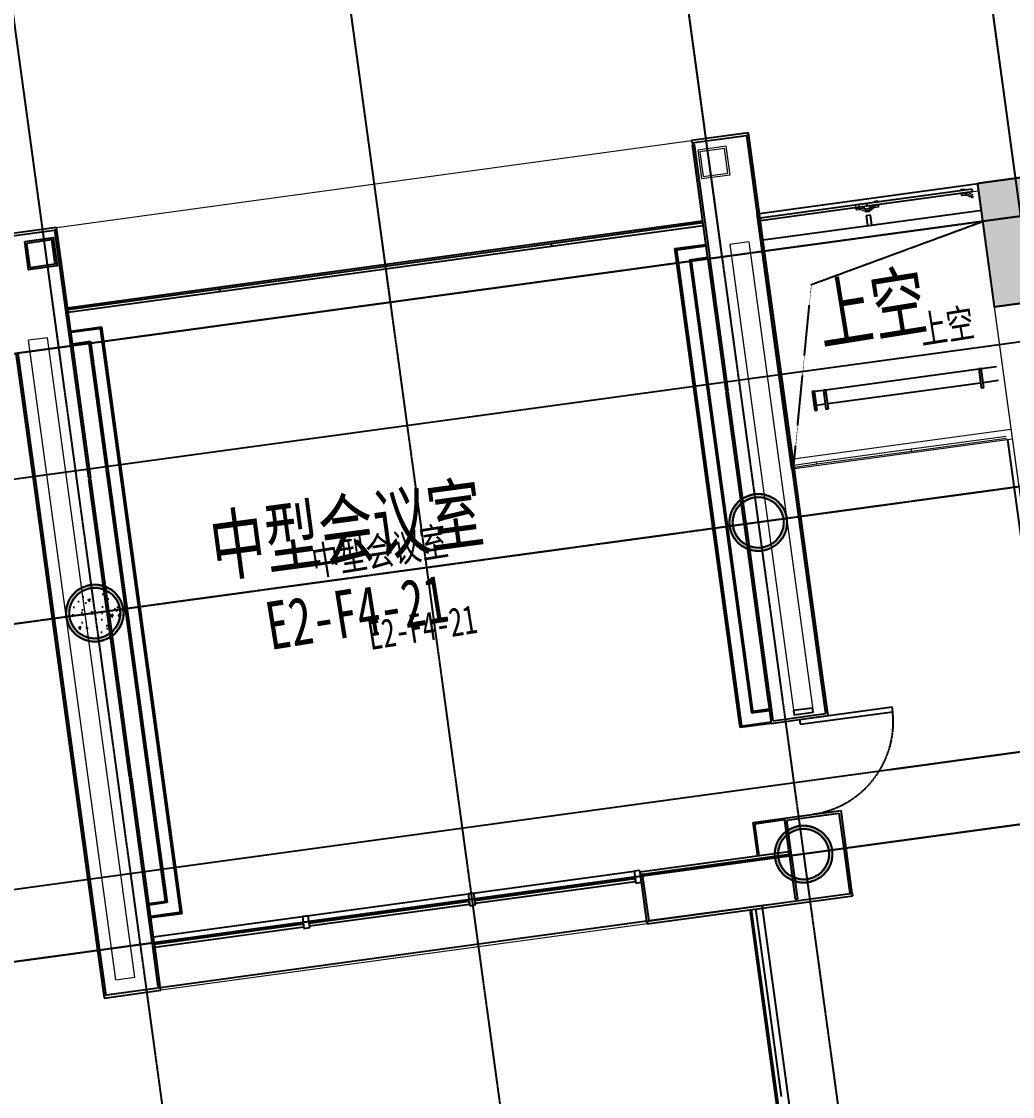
# Model space of a CAD drawing. Header units: millimetres. Extents: x 11669738 to 11859441, y -6222081 to -6069093.
# Drawn here: x 11690606 to 11700966, y -6101594 to -6090354 of the extents above; entities that cross this region are included whole.
import ezdxf

# ---------------------------------------------------------------- set-up
doc = ezdxf.new("R2010")
doc.units = ezdxf.units.MM
for name, pattern in [('DASH', [0.35, 0.25, -0.1]), ('E-COLS-F4$0$HIDDEN', [0.375, 0.25, -0.125]), ('E-RG-1F$0$$0$DOTE', [2.42, 2, -0.2, 0.02, -0.2]), ('XRE2$0$HIDDEN', [0.375, 0.25, -0.125])]:
    doc.linetypes.add(name, pattern=pattern)
for name, color, linetype in [('A—墙体', 7, 'Continuous'), ('A—楼梯、电梯、栏杆', 50, 'Continuous'), ('A—轴线、尺寸', 1, 'Continuous'), ('A—门窗', 135, 'Continuous'), ('E-COLS-F4$0$0S-COLS-HATCH', 8, 'Continuous'), ('E-COLS-F4$0$0S-COLS-I', 90, 'E-COLS-F4$0$HIDDEN'), ('E2-RI-4F$0$0S-SLAB-HOLE', 210, 'Continuous'), ('E2-RI-4F$0$J-结构看线', 153, 'Continuous'), ('I—平面—文字', 40, 'Continuous'), ('I—平面—文字（放大1：100）', 40, 'XRE2$0$HIDDEN'), ('I—平面—装饰面层线', 192, 'Continuous'), ('I—平面—门', 22, 'Continuous'), ('XRE2$0$0S-COLS-HATCH-A', 8, 'Continuous'), ('轴线100', 1, 'Continuous')]:
    doc.layers.add(name, color=color, linetype=linetype)
for name, color, linetype, lineweight in [('E2-RI-4F$0$A-FLOR-HRAL', 1, 'Continuous', 5), ('E2-RI-4F$0$A-FLOR-OTLN', 6, 'Continuous', 5), ('E2-RI-4F$0$A-GLAZ', 6, 'Continuous', 5), ('E2-RI-4F$0$A-WALL', 7, 'Continuous', 5), ('E2-RV-4F$0$A-WALL', 7, 'Continuous', 5)]:
    doc.layers.add(name, color=color, linetype=linetype, lineweight=lineweight)
doc.styles.add('XD2008', font='simhei.ttf', dxfattribs={"width": 0.85})

# ---------------------------------------------------------------- blocks, each defined once
blk = doc.blocks.new('E-COLS-F4')
at = {"layer": 'E-COLS-F4$0$0S-COLS-HATCH'}
blk.add_hatch(color=18, dxfattribs=at).paths.add_polyline_path([(11700599, -6092049), (11700775, -6093337), (11701568, -6093229), (11701392, -6091941)])
h = blk.add_hatch(color=18, dxfattribs=at)
edge = h.paths.add_edge_path(flags=16)
edge.add_arc((11698308, -6095592), 265, 0, 360)
edge = h.paths.add_edge_path()
edge.add_arc((11698308, -6095592), 300, 0, 360)
h = blk.add_hatch(color=18, dxfattribs=at)
edge = h.paths.add_edge_path(flags=16)
edge.add_arc((11691372, -6096540), 265, 0, 360)
edge = h.paths.add_edge_path()
edge.add_arc((11691372, -6096540), 300, 0, 360)
h = blk.add_hatch(color=18, dxfattribs=at)
edge = h.paths.add_edge_path(flags=16)
edge.add_arc((11698782, -6099060), 265, 0, 360)
edge = h.paths.add_edge_path()
edge.add_arc((11698782, -6099060), 300, 0, 360)
at = {"layer": 'XRE2$0$0S-COLS-HATCH-A'}
h = blk.add_hatch(dxfattribs=at)
h.set_pattern_fill('AR-CONC', color=256, scale=40, style=0)
h.set_pattern_definition([(50, (5987.52, 7883.5), (286.904073, -25.100854), [30, -330]), (355, (5987.52, 7883.5), (-55.5005334, 300.8768535), [24, -264]), (100.4514, (6011.43, 7881.4), (231.4037527, 275.775817), [25.496076, -280.456845]), (46.1842, (5987.52, 7963.5), (426.896419, -66.207606), [45, -495]), (96.6356, (6023.1, 7958), (373.865082, 389.647148), [38.244115, -420.6852]), (351.1842, (5987.5, 7963.5), (373.864778, 389.64744), [36, -396]), (21, (6027.52, 7943.5), (238.762821, -161.0475563), [30, -330]), (326, (6027.52, 7943.5), (97.326133, 290.060018), [24, -264]), (71.4514, (6047.42, 7930.08), (336.0890514, 129.0121987), [25.496076, -280.456845]), (37.5, (5987.52, 7883.5), (4.8639421, 133.1575415), [0, -260.8, 0, -268, 0, -265]), (7.5, (5987.52, 7883.5), (105.227815, 157.7646848), [0, -152.8, 0, -254.8, 0, -101]), (327.5, (5898.32, 7883.5), (213.5289745, -9.0219487), [0, -100, 0, -312, 0, -414]), (317.5, (5858.32, 7883.5), (233.2744677, 40.041993), [0, -130, 0, -207.2, 0, -294])])
edge = h.paths.add_edge_path()
edge.add_arc((11691372, -6096540), 265, 0, 360)
at = {"layer": 'A—墙体'}
blk.add_lwpolyline([(11700599, -6092049), (11700775, -6093337), (11701568, -6093229), (11701392, -6091941)], close=True, dxfattribs=at)
for centre, radius in [((11698308, -6095592), 300), ((11698308, -6095592), 265), ((11691372, -6096540), 300), ((11691372, -6096540), 265), ((11698782, -6099060), 300), ((11698782, -6099060), 265)]:
    blk.add_circle(centre, radius, dxfattribs=at)
at = {"layer": 'E-COLS-F4$0$0S-COLS-I'}
blk.add_lwpolyline([(11700599, -6092049), (11700775, -6093337), (11701568, -6093229), (11701392, -6091941)], close=True, dxfattribs=at)
for centre, radius in [((11698308, -6095592), 300), ((11698308, -6095592), 265), ((11691372, -6096540), 300), ((11691372, -6096540), 265), ((11698782, -6099060), 300), ((11698782, -6099060), 265)]:
    blk.add_circle(centre, radius, dxfattribs=at)
blk = doc.blocks.new('E2-RI-4F$0$SYSTEM_PANEL_-_METAL_PANE1')
at = {"layer": 'A—门窗'}
for p, q in [((700, 44.5), (-700, 44.5)), ((-700, 44.5), (-700, 19.5)), ((-700, 19.5), (700, 19.5)), ((700, 19.5), (700, 44.5))]:
    blk.add_line(p, q, dxfattribs=at)
blk = doc.blocks.new('E2-RI-4F$0$SYSTEM_PANEL_-_GLAZED-1005')
at = {"layer": 'A—门窗'}
for p, q in [((800.25, 44.45), (-800.25, 44.45)), ((-800.25, 44.45), (-800.25, 19.05)), ((-800.25, 19.05), (800.25, 19.05)), ((800.25, 19.05), (800.25, 44.45))]:
    blk.add_line(p, q, dxfattribs=at)
blk = doc.blocks.new('E2-RI-4F$0$SYSTEM_PANEL_-_GLAZED-1000')
at = {"layer": 'A—门窗'}
for p, q in [((875, 44.45), (-875, 44.45)), ((-875, 44.45), (-875, 19.05)), ((-875, 19.05), (875, 19.05))]:
    blk.add_line(p, q, dxfattribs=at)
at = {"layer": 'E2-RI-4F$0$A-GLAZ'}
blk.add_line((875, 19.05), (875, 44.45), dxfattribs=at)
blk = doc.blocks.new('E2-RI-4F$0$SYSTEM_PANEL_-_GLAZED-1001')
at = {"layer": 'A—门窗'}
for p, q in [((800, 44.45), (-800, 44.45)), ((-800, 44.45), (-800, 19.05)), ((-800, 19.05), (800, 19.05)), ((800, 19.05), (800, 44.45))]:
    blk.add_line(p, q, dxfattribs=at)
blk = doc.blocks.new('E2-RI-4F$0$SPIDER_PANEL_-_SPIDER_PAN7')
at = {"layer": 'A—门窗'}
for p, q in [((557, 25), (-557, 25)), ((-557, 25), (-557, 0)), ((-557, 0), (557, 0)), ((557, 0), (557, 25))]:
    blk.add_line(p, q, dxfattribs=at)
at = {"layer": 'E2-RI-4F$0$A-GLAZ', "color": 8}
for p, q in [((-682, 0), (-682, -15)), ((-682, 0), (-675, 0)), ((-677, 19), (-677, -30)), ((-675, 0), (-640, 0)), ((-622, 0), (-640, 0)), ((-637, -30), (-637, 19)), ((-557, -35), (-622, 0)), ((-493, 0), (-557, -35)), ((-477, 40), (-477, 25)), ((-477, 40), (-443, 40)), ((-477, 0), (-477, -30)), ((-443, 40), (-437, 40)), ((-437, 25), (-437, 40)), ((-437, -30), (-437, 0)), ((-432, -15), (-432, 0)), ((432, 0), (432, -15)), ((437, 40), (437, 25)), ((437, 40), (443, 40)), ((437, 0), (437, -30)), ((443, 40), (477, 40)), ((477, 25), (477, 40)), ((477, -30), (477, 0)), ((557, -35), (493, 0)), ((-675, -15), (-682, -15)), ((-672, -30), (-677, -30)), ((-640, -15), (-675, -15)), ((-637, -30), (-672, -30)), ((-640, -15), (-622, -15)), ((-593, -50), (-638, -26)), ((-622, -15), (-557, -50)), ((-593, -50), (-575, -50)), ((-593, -50), (-557, -50)), ((-582, -46), (-582, -50)), ((-582, -46), (-582, -50)), ((-577, -50), (-577, -65)), ((-577, -50), (-577, -65)), ((-577, -50), (-577, -65)), ((-577, -50), (-577, -65)), ((-572, -65), (-577, -65)), ((-543, -65), (-577, -65)), ((-543, -65), (-577, -65)), ((-572, -65), (-577, -65)), ((-575, -50), (-557, -50)), ((-537, -65), (-572, -65)), ((-537, -65), (-572, -65)), ((-557, -50), (-493, -15)), ((-557, -50), (-522, -50)), ((-557, -50), (-540, -50)), ((-537, -65), (-543, -65)), ((-537, -65), (-543, -65)), ((-540, -50), (-522, -50)), ((-537, -65), (-537, -50)), ((-537, -65), (-537, -50)), ((-537, -65), (-537, -50)), ((-537, -65), (-537, -50)), ((-532, -50), (-532, -46)), ((-532, -50), (-532, -46)), ((-477, -26), (-522, -50)), ((-493, -15), (-475, -15)), ((-443, -30), (-477, -30)), ((-440, -15), (-475, -15)), ((-437, -30), (-443, -30)), ((-432, -15), (-440, -15)), ((440, -15), (432, -15)), ((443, -30), (437, -30)), ((475, -15), (440, -15)), ((477, -30), (443, -30)), ((475, -15), (493, -15)), ((522, -50), (477, -26)), ((493, -15), (557, -50)), ((522, -50), (540, -50)), ((522, -50), (540, -50)), ((532, -46), (532, -50)), ((532, -46), (532, -50)), ((537, -50), (537, -65)), ((537, -50), (537, -65)), ((537, -50), (537, -65)), ((537, -50), (537, -65)), ((543, -65), (537, -65)), ((557, -65), (537, -65)), ((557, -65), (537, -65)), ((543, -65), (537, -65)), ((540, -50), (557, -50)), ((541, -50), (557, -50)), ((557, -65), (543, -65)), ((557, -65), (543, -65))]:
    blk.add_line(p, q, dxfattribs=at)
blk = doc.blocks.new('E2-RI-4F$0$SYSTEM_PANEL_-_METAL_PANEL')
at = {"layer": 'A—门窗'}
for p, q in [((238, 44), (-238, 44)), ((-238, 44), (-238, 19)), ((-238, 19), (238, 19)), ((238, 19), (238, 44))]:
    blk.add_line(p, q, dxfattribs=at)
blk = doc.blocks.new('E2-RI-4F$0$SYSTEM_PANEL_-_METAL_PANE0')
at = {"layer": 'A—门窗'}
for p, q in [((875, 44.5), (-875, 44.5)), ((-875, 44.5), (-875, 19.5)), ((-875, 19.5), (875, 19.5))]:
    blk.add_line(p, q, dxfattribs=at)
at = {"layer": 'E2-RI-4F$0$A-GLAZ'}
blk.add_line((875, 19.5), (875, 44.5), dxfattribs=at)
blk = doc.blocks.new('E2-RI-4F$0$SYSTEM_PANEL_-_METAL_PANE3')
at = {"layer": 'A—门窗'}
for p, q in [((300, 44.5), (-300, 44.5)), ((-300, 44.5), (-300, 19.5)), ((-300, 19.5), (300, 19.5)), ((300, 19.5), (300, 44.5))]:
    blk.add_line(p, q, dxfattribs=at)
blk = doc.blocks.new('E2-RI-4F$0$SYSTEM_PANEL_-_METAL_PANE2')
at = {"layer": 'A—门窗'}
for p, q in [((612.3, 44.5), (-612.3, 44.5)), ((-612.3, 44.5), (-612.3, 19.5)), ((-612.3, 19.5), (612.3, 19.5)), ((612.3, 19.5), (612.3, 44.5))]:
    blk.add_line(p, q, dxfattribs=at)
blk = doc.blocks.new('E2-RI-4F$0$SYSTEM_PANEL_-_GLAZED-9513')
at = {"layer": 'A—门窗'}
for p, q in [((845, -19.05), (-845, -19.05)), ((-845, -19.05), (-845, -44.45)), ((-845, -44.45), (845, -44.45)), ((845, -44.45), (845, -19.05))]:
    blk.add_line(p, q, dxfattribs=at)
blk = doc.blocks.new('E2-RI-4F$0$SYSTEM_PANEL_-_GLAZED-9514')
at = {"layer": 'A—门窗'}
for p, q in [((785, -19.05), (-785, -19.05)), ((-785, -19.05), (-785, -44.45)), ((-785, -44.45), (785, -44.45)), ((785, -44.45), (785, -19.05))]:
    blk.add_line(p, q, dxfattribs=at)
blk = doc.blocks.new('E2-RI-4F$0$SYSTEM_PANEL_-_GLAZED-9864')
at = {"layer": 'A—门窗'}
for p, q in [((785, 44.45), (-785, 44.45)), ((-785, 44.45), (-785, 19.05)), ((-785, 19.05), (785, 19.05)), ((785, 19.05), (785, 44.45))]:
    blk.add_line(p, q, dxfattribs=at)
blk = doc.blocks.new('E2-RI-4F$0$SYSTEM_PANEL_-_METAL_PANE5')
at = {"layer": 'A—门窗'}
for p, q in [((225, 44), (-225, 44)), ((-225, 44), (-225, 19)), ((-225, 19), (225, 19)), ((225, 19), (225, 44))]:
    blk.add_line(p, q, dxfattribs=at)
blk = doc.blocks.new('E2-RI-4F$0$SYSTEM_PANEL_-_METAL_PANE7')
at = {"layer": 'A—门窗'}
for p, q in [((869, 44.5), (-869, 44.5)), ((-869, 44.5), (-869, 19.5)), ((-869, 19.5), (869, 19.5)), ((869, 19.5), (869, 44.5))]:
    blk.add_line(p, q, dxfattribs=at)
blk = doc.blocks.new('E2-RI-4F$0$SYSTEM_PANEL_-_METAL_PANE8')
at = {"layer": 'A—门窗'}
for p, q in [((694, 44.5), (-694, 44.5)), ((-694, 44.5), (-694, 19.5)), ((-694, 19.5), (694, 19.5)), ((694, 19.5), (694, 44.5))]:
    blk.add_line(p, q, dxfattribs=at)
blk = doc.blocks.new('E2-RI-4F$0$SYSTEM_PANEL_-_METAL_PANE9')
at = {"layer": 'A—门窗'}
for p, q in [((599.775, 44.5), (-599.775, 44.5)), ((-599.775, 44.5), (-599.775, 19.5)), ((-599.775, 19.5), (599.775, 19.5)), ((599.775, 19.5), (599.775, 44.5))]:
    blk.add_line(p, q, dxfattribs=at)
blk = doc.blocks.new('E2-RI-4F$0$SYSTEM_PANEL_-_METAL_PANEA')
at = {"layer": 'A—门窗'}
for p, q in [((697, 44.5), (-697, 44.5)), ((-697, 44.5), (-697, 19.5)), ((-697, 19.5), (697, 19.5)), ((697, 19.5), (697, 44.5))]:
    blk.add_line(p, q, dxfattribs=at)
blk = doc.blocks.new('E2-RI-4F$0$SYSTEM_PANEL_-_GLAZED-1080')
at = {"layer": 'A—门窗'}
for p, q in [((562.5, 44.45), (-562.5, 44.45)), ((-562.5, 44.45), (-562.5, 19.05)), ((-562.5, 19.05), (562.5, 19.05)), ((562.5, 19.05), (562.5, 44.45))]:
    blk.add_line(p, q, dxfattribs=at)
blk = doc.blocks.new('E2-RI-4F$0$SYSTEM_PANEL_-_METAL_PANEB')
at = {"layer": 'A—门窗'}
for p, q in [((300, -19.5), (-300, -19.5)), ((-300, -19.5), (-300, -44.5)), ((-300, -44.5), (300, -44.5)), ((300, -44.5), (300, -19.5))]:
    blk.add_line(p, q, dxfattribs=at)
blk = doc.blocks.new('E2-RI-4F$0$SYSTEM_PANEL_-_METAL_PANEC')
at = {"layer": 'A—门窗'}
for p, q in [((1085, -20), (-1085, -20)), ((-1085, -20), (-1085, -45)), ((-1085, -45), (1085, -45)), ((1085, -45), (1085, -20))]:
    blk.add_line(p, q, dxfattribs=at)
blk = doc.blocks.new('E2-RI-4F$0$SYSTEM_PANEL_-_GLAZED_VIS9')
at = {"layer": 'E2-RI-4F$0$A-GLAZ', "color": 8}
for p, q in [((-500, -19.05), (500, -19.05)), ((500, -44.45), (-500, -44.45)), ((500, -19.05), (500, -44.45))]:
    blk.add_line(p, q, dxfattribs=at)
blk = doc.blocks.new('E2-RI-4F$0$SYSTEM_PANEL_-_GLAZED_VISA')
at = {"layer": 'E2-RI-4F$0$A-GLAZ', "color": 8}
for p, q in [((-500, -19.05), (500, -19.05)), ((-500, -19.05), (-500, -44.45)), ((500, -44.45), (-500, -44.45)), ((500, -19.05), (500, -44.45))]:
    blk.add_line(p, q, dxfattribs=at)
blk = doc.blocks.new('E2-RI-4F$0$SYSTEM_PANEL_-_GLAZED_VISB')
at = {"layer": 'E2-RI-4F$0$A-GLAZ', "color": 8}
for p, q in [((-120, -19), (120, -19)), ((-120, -19), (-120, -44)), ((120, -44), (-120, -44))]:
    blk.add_line(p, q, dxfattribs=at)
blk = doc.blocks.new('E2-RI-4F$0$SYSTEM_PANEL_-_METAL_PANED')
at = {"layer": 'A—门窗'}
for p, q in [((247, 45), (-247, 45)), ((-247, 45), (-247, 20)), ((-247, 20), (247, 20)), ((247, 20), (247, 45))]:
    blk.add_line(p, q, dxfattribs=at)
blk = doc.blocks.new('E2-RI-4F$0$300x300')
at = {"layer": 'E2-RI-4F$0$A-WALL'}
for points in [[(11683019, -6095449), (11683319, -6095449), (11683319, -6095749), (11683019, -6095749)], [(11683039, -6095469), (11683299, -6095469), (11683299, -6095729), (11683039, -6095729)]]:
    blk.add_lwpolyline(points, close=True, dxfattribs=at)

msp = doc.modelspace()

# ---------------------------------------------------------------- linework, layer by layer
at = {"layer": 'A—楼梯、电梯、栏杆'}
for p, q in [((11698219.1, -6099641.7), (11698584.6, -6102316.4)), ((11698235.9, -6099639.4), (11698601.5, -6102314.1)), ((11698280.5, -6099633.3), (11698414.5, -6100613.7)), ((11699167.2, -6105567.8), (11698350.4, -6099593.7)), ((11698414.5, -6100613.7), (11698548.5, -6101594.1))]:
    msp.add_line(p, q, dxfattribs=at)
at = {"layer": 'A—轴线、尺寸', "linetype": 'ByBlock'}
for p, q in [((11699397.5, -6080302.7, 0), (11701049.8, -6092391.1, 0)), ((11696276.5, -6080729.3, 0), (11697928.8, -6092817.7, 0)), ((11692808.7, -6081203.3, 0), (11694461, -6093291.7, 0)), ((11689341, -6081677.3, 0), (11690993.3, -6093765.7, 0)), ((11783741.8, -6082400.3, 0), (11681261.5, -6096408, 0)), ((11784349.6, -6086606.7, 0), (11681837, -6100618.8, 0)), ((11681938, -6101357.6, 0), (11784457.1, -6087350.1, 0)), ((11715267.6, -6090447.7, 0), (11672298, -6096321.1, 0))]:
    msp.add_line(p, q, dxfattribs=at)
at = {"layer": 'A—门窗'}
for p, q in [((11697726.1, -6092443), (11691087.5, -6093350.4)), ((11698660.4, -6095034.6), (11698295.5, -6092365.2)), ((11697435, -6092728.5), (11697758.7, -6092684.3)), ((11698119.6, -6097737.2), (11697435, -6092728.5)), ((11697437.2, -6092744.4), (11697760.8, -6092700.1)), ((11697453, -6092742.2), (11698133.3, -6097719.1)), ((11697758.7, -6092684.3), (11697779.3, -6092835.3)), ((11697588.6, -6092845.2), (11697777.1, -6092819.4)), ((11697588.6, -6092845.2), (11698236.3, -6097583.5)), ((11697590.8, -6092861), (11697606.7, -6092858.9)), ((11697779.3, -6092835.3), (11697606.7, -6092858.9)), ((11697606.7, -6092858.9), (11698252.2, -6097581.4)), ((11691120, -6093591.7), (11691443.6, -6093547.4)), ((11691445.8, -6093563.3), (11691122.2, -6093607.5)), ((11691429.9, -6093565.5), (11692264.3, -6099669.4)), ((11691443.6, -6093547.4), (11692282.3, -6099683.1)), ((11691140.6, -6093742.7), (11691120, -6093591.7)), ((11691327, -6093701.1), (11691138.5, -6093726.8)), ((11691313.3, -6093719.1), (11691140.6, -6093742.7)), ((11691313.3, -6093719.1), (11691329.1, -6093716.9)), ((11692110.7, -6099552.8), (11691313.3, -6093719.1)), ((11691327, -6093701.1), (11692128.7, -6099566.5)), ((11699014.1, -6094204.7), (11700613.2, -6093986.1)), ((11700638, -6093982.7), (11700800, -6093960.6)), ((11700633.5, -6094134.7), (11699034.4, -6094353.3)), ((11700820.3, -6094109.2), (11700658.3, -6094131.3)), ((11698897.2, -6094220.7), (11698872.4, -6094224)), ((11698872.4, -6094224), (11698899.5, -6094422.2)), ((11698897.2, -6094220.7), (11698989.4, -6094208.1)), ((11698924.3, -6094418.8), (11698897.2, -6094220.7)), ((11699009.7, -6094356.7), (11698917.5, -6094369.3)), ((11698899.5, -6094422.2), (11698924.3, -6094418.8)), ((11698990.9, -6097264.8), (11698966.1, -6097268.2)), ((11698966.1, -6097268.2), (11699010.1, -6097590.2)), ((11699038.3, -6097611.6), (11698990.9, -6097264.8)), ((11698218.7, -6097336.2), (11698202.8, -6097338.4)), ((11698390.9, -6097312.7), (11698411.5, -6097463.7)), ((11698421.9, -6097348.6), (11698397.1, -6097352)), ((11698397.1, -6097352), (11698443.7, -6097692.9)), ((11698465.1, -6097664.7), (11698421.9, -6097348.6)), ((11698236.3, -6097583.5), (11698425.3, -6097557.7)), ((11698250.9, -6097565.4), (11698423.1, -6097541.9)), ((11698443.7, -6097692.9), (11699038.3, -6097611.6)), ((11698465.1, -6097664.7), (11699010.1, -6097590.2)), ((11698118.4, -6097721.2), (11698441.6, -6097677)), ((11698443.7, -6097692.9), (11698119.6, -6097737.2)), ((11698255.1, -6098727.9), (11699173.7, -6098602.4)), ((11698607.3, -6098705), (11699152.3, -6098630.5)), ((11699152.3, -6098630.5), (11699203.1, -6099002.1)), ((11699227.9, -6098998.7), (11699173.7, -6098602.4)), ((11698303.2, -6099080.2), (11698255.1, -6098727.9)), ((11698273.1, -6098741.6), (11698581.3, -6098699.5)), ((11698319.1, -6099078.1), (11698273.1, -6098741.6)), ((11698579.2, -6098683.6), (11698632.5, -6099074)), ((11698657.3, -6099070.6), (11698607.3, -6098705)), ((11698632.5, -6099074), (11698657.3, -6099070.6)), ((11691986.2, -6099925.5), (11697009.9, -6099238.8)), ((11691938.5, -6099576.3), (11692110.7, -6099552.8)), ((11691959.1, -6099727.3), (11691938.5, -6099576.3)), ((11692128.7, -6099566.5), (11691940.6, -6099592.2)), ((11692126.5, -6099550.6), (11692110.7, -6099552.8)), ((11697166.3, -6099755.5), (11698411.1, -6099585.4)), ((11692280.1, -6099667.3), (11691956.9, -6099711.4)), ((11692282.3, -6099683.1), (11691959.1, -6099727.3)), ((11691523.8, -6100526.8), (11697141.5, -6099758.9))]:
    msp.add_line(p, q, dxfattribs=at)
at = {"layer": 'A—门窗', "extrusion": (0, 0, -1)}
for p, q in [((11699480.6, -6092378.5), (11699437, -6092384.4)), ((11699437, -6092384.4), (11699451.4, -6092488.8)), ((11699495, -6092482.8), (11699480.6, -6092378.5)), ((11699451.4, -6092488.8), (11699495, -6092482.8)), ((11700638, -6093982.7), (11700613.2, -6093986.1)), ((11700613.2, -6093986.1), (11700640.3, -6094184.3)), ((11700665.1, -6094180.9), (11700638, -6093982.7)), ((11699014.1, -6094204.7), (11698989.4, -6094208.1)), ((11698989.4, -6094208.1), (11699016.4, -6094406.2)), ((11699041.2, -6094402.8), (11699014.1, -6094204.7)), ((11700640.3, -6094184.3), (11700665.1, -6094180.9)), ((11699016.4, -6094406.2), (11699041.2, -6094402.8)), ((11697069.4, -6099230.7), (11697009.9, -6099238.8)), ((11697009.9, -6099238.8), (11697026.9, -6099362.6)), ((11697086.3, -6099354.5), (11697069.4, -6099230.7)), ((11697026.9, -6099362.6), (11697086.3, -6099354.5)), ((11695335.5, -6099467.7), (11695276, -6099475.8)), ((11695276, -6099475.8), (11695293, -6099599.6)), ((11695352.4, -6099591.5), (11695335.5, -6099467.7)), ((11695293, -6099599.6), (11695352.4, -6099591.5)), ((11693601.6, -6099704.7), (11693542.2, -6099712.8)), ((11693542.2, -6099712.8), (11693559.1, -6099836.6)), ((11693618.5, -6099828.5), (11693601.6, -6099704.7)), ((11693559.1, -6099836.6), (11693618.5, -6099828.5))]:
    msp.add_line(p, q, dxfattribs=at)
at = {"layer": 'A—门窗', "color": 8, "linetype": 'DASH'}
msp.add_lwpolyline([(11698680.2, -6094991.5), (11698863.7, -6093104.2), (11700653.5, -6092445.3)], dxfattribs=at)
at = {"layer": 'A—门窗', "elevation": 0}
for points in [[(11690639.4, -6092653.4), (11690936.6, -6092612.7), (11690977.2, -6092910), (11690680, -6092950.6)], [(11690661.9, -6092670.5), (11690919.5, -6092635.3), (11690954.7, -6092892.9), (11690697.1, -6092928.1)]]:
    msp.add_lwpolyline(points, close=True, dxfattribs=at)
at = {"layer": 'A—门窗'}
msp.add_lwpolyline([(11698677.9, -6097559.9), (11698683.9, -6097603.5), (11698882, -6097576.4), (11698876.1, -6097532.8)], close=True, dxfattribs=at)
at = {"layer": 'E2-RI-4F$0$A-FLOR-HRAL', "color": 4}
msp.add_line((11700950.6, -6094620.7), (11698647.3, -6094935.5), dxfattribs=at)
at = {"layer": 'E2-RI-4F$0$A-FLOR-OTLN'}
for p, q in [((11700964.1, -6094719.7), (11698660.4, -6095034.6)), ((11698411.1, -6099585.4), (11698411.7, -6099590.2))]:
    msp.add_line(p, q, dxfattribs=at)
at = {"layer": 'E2-RI-4F$0$A-GLAZ', "color": 8}
for p, q in [((11690974.3, -6092506.6), (11697610.9, -6091599.5)), ((11697145.6, -6099788.5), (11692062.9, -6100483.2))]:
    msp.add_line(p, q, dxfattribs=at)
at = {"layer": 'E2-RI-4F$0$A-GLAZ'}
msp.add_line((11699203.1, -6099002.1), (11699227.9, -6098998.7), dxfattribs=at)
at = {"layer": 'E2-RI-4F$0$A-WALL'}
for p, q in [((11700210.1, -6086248.2), (11700995.6, -6091994.8)), ((11700550, -6092131.4), (11700609.6, -6092123.2)), ((11700550.1, -6092131.4), (11700609.6, -6092123.2)), ((11698209.8, -6092658.2), (11698882, -6097576.4)), ((11698011.6, -6092685.3), (11698683.9, -6097603.5)), ((11691791.8, -6100346.1), (11690877.9, -6093660.3)), ((11691593.6, -6100373.2), (11690679.8, -6093687.4)), ((11691593.6, -6100373.2), (11691791.8, -6100346.1))]:
    msp.add_line(p, q, dxfattribs=at)
msp.add_lwpolyline([(11698209.8, -6092658.2), (11698011.6, -6092685.3)], dxfattribs=at)
at = {"layer": 'E2-RI-4F$0$A-WALL', "elevation": 0}
msp.add_lwpolyline([(11690877.9, -6093660.3), (11690679.8, -6093687.4)], dxfattribs=at)
at = {"layer": 'E2-RI-4F$0$J-结构看线'}
for p, q in [((11698320.5, -6092360.4), (11700607.8, -6092047.8)), ((11698358.4, -6092637.8), (11700645.7, -6092325.2))]:
    msp.add_line(p, q, dxfattribs=at)
at = {"layer": 'E2-RV-4F$0$A-WALL'}
msp.add_line((11700775.4, -6093337), (11701045.9, -6095319), dxfattribs=at)
msp.add_line((11700775.4, -6093337), (11701045.9, -6095319), dxfattribs=at)
at = {"layer": 'I—平面—装饰面层线'}
msp.add_line((11700914.8, -6094726.5), (11701054.2, -6095746), dxfattribs=at)
at = {"layer": 'I—平面—门'}
for p, q in [((11698741, -6097652.2), (11699707.2, -6097521.1)), ((11698747.8, -6097701.8), (11699713.9, -6097570.6)), ((11699713.9, -6097570.6), (11699707.2, -6097521.1)), ((11698741, -6097652.2), (11698747.8, -6097701.8))]:
    msp.add_line(p, q, dxfattribs=at)
at = {"layer": 'I—平面—门', "color": 8, "linetype": 'DASH', "ltscale": 20}
msp.add_arc((11698744.4, -6097677), 975, 277.7296, 6.26032, dxfattribs=at)
at = {"layer": '轴线100', "linetype": 'E-RG-1F$0$$0$DOTE'}
for p, q in [((11699397.4, -6080302.4, 0), (11703326.3, -6109045.9, 0)), ((11696276.4, -6080729, 0), (11700205.3, -6109472.5, 0)), ((11692808.7, -6081203, 0), (11696737.5, -6109946.5, 0)), ((11689340.9, -6081677, 0), (11693269.8, -6110420.5, 0)), ((11775861, -6087766.5, 0), (11699678.7, -6098179.6, 0)), ((11711799.8, -6090921.4, 0), (11672298, -6096320.8, 0)), ((11705243.5, -6094643.6, 0), (11672677.2, -6099095, 0)), ((11701902.9, -6098632.8, 0), (11673151.2, -6102562.8, 0))]:
    msp.add_line(p, q, dxfattribs=at)

# ---------------------------------------------------------------- block references
at = {"layer": 'A—门窗'}
for name, p, rotation in [('E2-RI-4F$0$SYSTEM_PANEL_-_METAL_PANE3', (11697914.1, -6091602.9), 7.783339568379951), ('E2-RI-4F$0$SYSTEM_PANEL_-_METAL_PANE2', (11698247.7, -6092156.1), 277.7833395683799), ('E2-RI-4F$0$SYSTEM_PANEL_-_METAL_PANE9', (11697742.2, -6092231.8), 97.78333956837983), ('E2-RI-4F$0$SPIDER_PANEL_-_SPIDER_PAN7', (11699997.6, -6092206.9), 7.783339568379951), ('E2-RI-4F$0$SYSTEM_PANEL_-_GLAZED-1080', (11698890.5, -6092377.4), 7.783339568379951), ('E2-RI-4F$0$SYSTEM_PANEL_-_METAL_PANE3', (11690681.4, -6092591.5), 7.783339568379951), ('E2-RI-4F$0$SYSTEM_PANEL_-_METAL_PANE2', (11691014.4, -6093144.8), 277.7833395683799), ('E2-RI-4F$0$SYSTEM_PANEL_-_GLAZED-1001', (11696942, -6092613.3), 7.783339568379951), ('E2-RI-4F$0$SYSTEM_PANEL_-_GLAZED-1000', (11695282.5, -6092840.1), 7.783339568379951), ('E2-RI-4F$0$SYSTEM_PANEL_-_METAL_PANE1', (11698425.4, -6093456.3), 277.7833395683799), ('E2-RI-4F$0$SYSTEM_PANEL_-_METAL_PANE8', (11697919, -6093525.5), 97.78333956837983), ('E2-RI-4F$0$SYSTEM_PANEL_-_GLAZED-1000', (11693548.6, -6093077.1), 7.783339568379951), ('E2-RI-4F$0$SYSTEM_PANEL_-_GLAZED-1005', (11691888.8, -6093304), 7.783339568379951), ('E2-RI-4F$0$SYSTEM_PANEL_-_METAL_PANEA', (11691191.8, -6094442), 277.7833395683799), ('E2-RI-4F$0$SYSTEM_PANEL_-_METAL_PANE1', (11690686.3, -6094514.2), 97.78333956837983), ('E2-RI-4F$0$SYSTEM_PANEL_-_METAL_PANE8', (11698108.6, -6094912.6), 97.78333956837983), ('E2-RI-4F$0$SYSTEM_PANEL_-_METAL_PANE1', (11698615, -6094843.4), 277.7833395683799), ('E2-RI-4F$0$SYSTEM_PANEL_-_METAL_PANE8', (11691381.8, -6095832.1), 277.7833395683799), ('E2-RI-4F$0$SYSTEM_PANEL_-_METAL_PANE1', (11690875.9, -6095901.3), 97.78333956837983), ('E2-RI-4F$0$SYSTEM_PANEL_-_METAL_PANE0', (11698828.3, -6096403.9), 277.7833395683799), ('E2-RI-4F$0$SYSTEM_PANEL_-_METAL_PANE7', (11698321.9, -6096473.1), 97.78333956837983), ('E2-RI-4F$0$SYSTEM_PANEL_-_METAL_PANE0', (11691089.2, -6097461.7), 97.78333956837983), ('E2-RI-4F$0$SYSTEM_PANEL_-_METAL_PANE7', (11691595.1, -6097392.6), 277.7833395683799), ('E2-RI-4F$0$SYSTEM_PANEL_-_METAL_PANE7', (11691832.1, -6099126.5), 277.7833395683799), ('E2-RI-4F$0$SYSTEM_PANEL_-_METAL_PANE0', (11691326.2, -6099195.6), 97.78333956837983), ('E2-RI-4F$0$SYSTEM_PANEL_-_GLAZED-9864', (11697855.6, -6099186.3), 7.783339568379951), ('E2-RI-4F$0$SYSTEM_PANEL_-_METAL_PANEL', (11699216, -6099240.1), 277.7833395683799), ('E2-RI-4F$0$SYSTEM_PANEL_-_METAL_PANE5', (11698708.7, -6099302.8), 97.78333956837983), ('E2-RI-4F$0$SYSTEM_PANEL_-_METAL_PANED', (11697152.8, -6099512.5), 97.78333956838044), ('E2-RI-4F$0$SYSTEM_PANEL_-_GLAZED-9513', (11696181.2, -6099415.1), 7.783339568379951), ('E2-RI-4F$0$SYSTEM_PANEL_-_METAL_PANEC', (11698214.6, -6099597.4), 7.783339568379951), ('E2-RI-4F$0$SYSTEM_PANEL_-_GLAZED-9513', (11694447.3, -6099652.1), 7.783339568379951), ('E2-RI-4F$0$SYSTEM_PANEL_-_GLAZED-9514', (11692772.9, -6099881), 7.783339568379951), ('E2-RI-4F$0$SYSTEM_PANEL_-_METAL_PANEL', (11691476.8, -6100297.9), 97.78333956837983), ('E2-RI-4F$0$SYSTEM_PANEL_-_METAL_PANE5', (11691981.8, -6100222.3), 277.7833395683799), ('E2-RI-4F$0$SYSTEM_PANEL_-_METAL_PANEB', (11691759.6, -6100479.8), 7.783339568379951)]:
    msp.add_blockref(name, p, dxfattribs=dict(at, rotation=rotation))
at = {"layer": 'E2-RI-4F$0$0S-SLAB-HOLE', "xscale": -1, "rotation": 7.650297145885094}
msp.add_blockref('E2-RI-4F$0$300x300', (22465536.5, 1504853.7, 0), dxfattribs=at)
at = {"layer": 'E2-RI-4F$0$A-GLAZ', "color": 8, "rotation": 187.7833395683799}
for name, p in [('E2-RI-4F$0$SYSTEM_PANEL_-_GLAZED_VIS9', (11700410.1, -6094799.9)), ('E2-RI-4F$0$SYSTEM_PANEL_-_GLAZED_VISA', (11699419.3, -6094935.3)), ('E2-RI-4F$0$SYSTEM_PANEL_-_GLAZED_VISB', (11698805, -6095019.3))]:
    msp.add_blockref(name, p, dxfattribs=at)
at = {"layer": 'I—平面—装饰面层线'}
msp.add_blockref('E-COLS-F4', (0, 0), dxfattribs=at)

# ---------------------------------------------------------------- texts
at = {"layer": 'I—平面—文字', "linetype": 'ByBlock', "style": 'XD2008', "width": 0.7}
for s, height, rotation, p in [('上空', 600, 9.15842, (11698973.7, -6093732.1)), ('中型会议室', 600, 7.64787, (11692622.2, -6096153.7, 0)), ('E2-F4-21', 500, 9.15842, (11693210.5, -6096926))]:
    msp.add_text(s, height=height, rotation=rotation, dxfattribs=at).set_placement(p)
at = {"layer": 'I—平面—文字（放大1：100）', "linetype": 'ByBlock', "style": 'XD2008', "width": 0.7}
for s, p in [('上空', (11700018.9, -6093732.1)), ('中型会议室', (11693667.5, -6096153.7, 0)), ('E2-F4-21', (11694255.8, -6096926))]:
    msp.add_text(s, height=300, rotation=9.15842, dxfattribs=at).set_placement(p)

doc.saveas('drawing.dxf')
